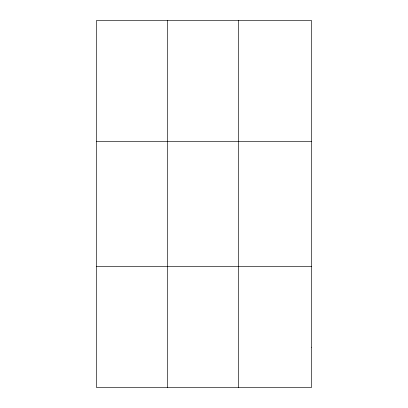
<?xml version="1.0" encoding="UTF-8"?>
<svg xmlns="http://www.w3.org/2000/svg" width="408" height="408" viewBox="0 0 408 408"><rect width="100%" height="100%" fill="white"/><g stroke="black" fill="none" stroke-linecap="round" stroke-linejoin="round"><path stroke-width="0.61" d="M167.484 387.6L167.484 20.4M238.369 387.6L238.369 20.4M96.594 141.576L311.406 141.576M96.594 266.424L311.406 266.424M311.406 347.208L311.406 387.6L96.594 387.6L96.594 20.4L311.406 20.4L311.406 347.208"/></g></svg>
